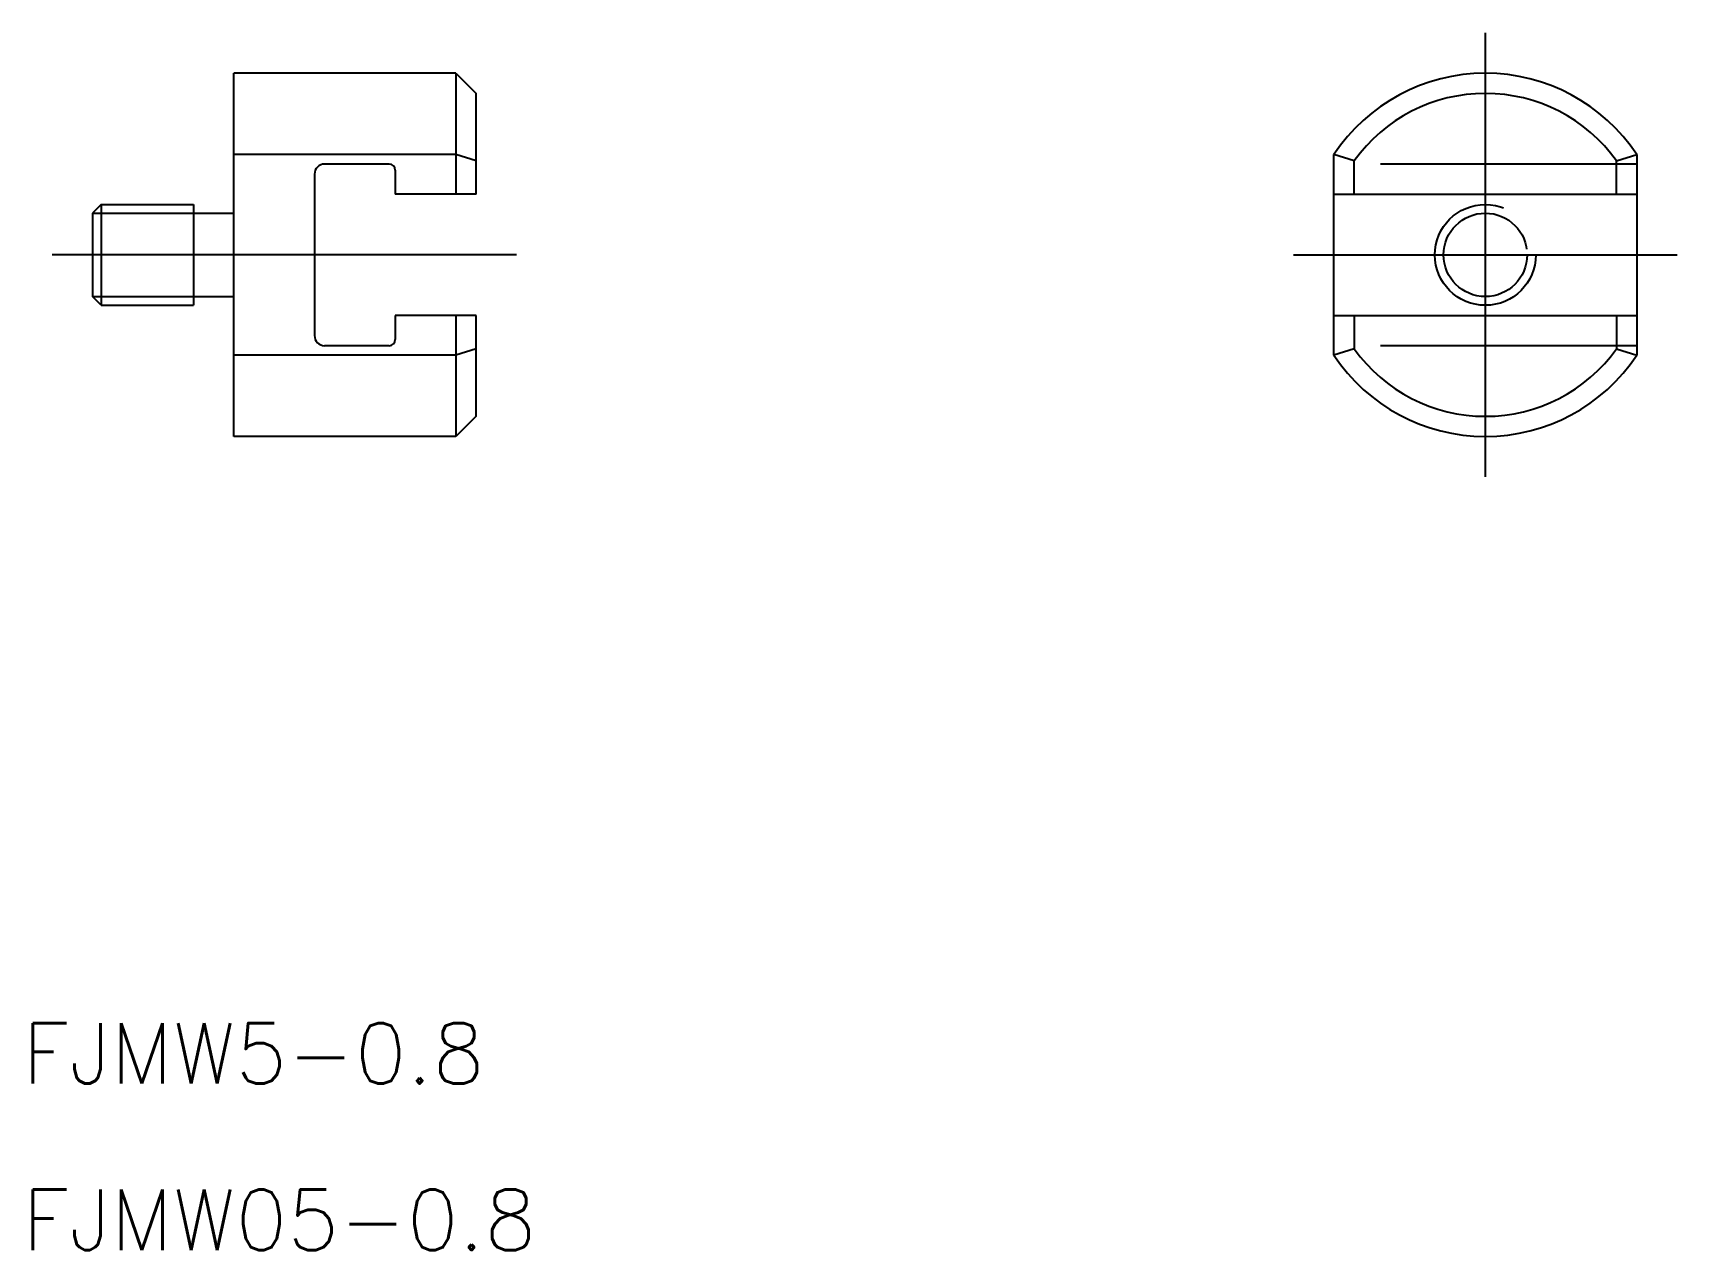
# Model space of a CAD drawing. Extents: x -72 to 9.5, y -49.3 to 11.
import ezdxf

# ---------------------------------------------------------------- set-up
doc = ezdxf.new("R2010")
doc.units = 0
doc.linetypes.add('CENTER', pattern=[50.8, 31.75, -6.35, 6.35, -6.35])
doc.linetypes.add('DASHED', pattern=[19.05, 12.7, -6.35])
doc.layers.get('0').update_dxf_attribs({"linetype": 'CONTINUOUS'})
doc.layers.add('CENTER', color=1, linetype='CENTER')
doc.styles.get("Standard").update_dxf_attribs({"font": 'txt.shx', "height": 3, "bigfont": 'bigfont.shx'})

# ---------------------------------------------------------------- blocks, each defined once
blk = doc.blocks.new('*U2')
at = {"color": 7, "linetype": 'CONTINUOUS'}
blk.add_text('FJMW5-0.8', height=3, dxfattribs=at).set_placement((-72.466, -41.069))
blk = doc.blocks.new('*U3')
at = {"color": 7, "linetype": 'CONTINUOUS'}
blk.add_text('FJMW05-0.8', height=3, dxfattribs=at).set_placement((-72.466, -49.319))

msp = doc.modelspace()

# ---------------------------------------------------------------- linework, layer by layer
at = {"color": 7, "linetype": 'CONTINUOUS'}
for p, q in [((-51, 9), (-62, 9)), ((-62, -9), (-62, 9)), ((-51, 9), (-51, 3)), ((-51, 9), (-50, 8)), ((-50, 3), (-50, 8)), ((-51, 4.975), (-62, 4.975)), ((-50, 4.664), (-51, 4.975)), ((-7.5, -4.975), (-7.5, 4.975)), ((-6.5, 4.664), (-7.5, 4.975)), ((6.5, 4.664), (7.5, 4.975)), ((7.5, 4.975), (7.5, -4.975)), ((-54.3, 4.5), (-57.5, 4.5)), ((-54, 4.2), (-54, 3)), ((-6.5, 3), (-6.5, 4.664)), ((6.5, 3), (6.5, 4.664)), ((-58, 4), (-58, -4)), ((-68.567, 2.5), (-69, 2.067)), ((-68.567, 2.5), (-68.567, -2.5)), ((-68.567, 2.5), (-64, 2.5)), ((-64, 2.5), (-64, -2.5)), ((-50, 3), (-54, 3)), ((-7.5, 3), (7.5, 3)), ((-69, 2.067), (-69, -2.067)), ((-64, 2.067), (-62, 2.067)), ((-68.567, -2.5), (-69, -2.067)), ((-64, -2.067), (-62, -2.067)), ((-68.567, -2.5), (-64, -2.5)), ((-50, -3), (-54, -3)), ((-54, -3), (-54, -4.2)), ((-51, -3), (-51, -9)), ((-50, -8), (-50, -3)), ((-7.5, -3), (7.5, -3)), ((-6.5, -3), (-6.5, -4.664)), ((6.5, -3), (6.5, -4.664)), ((-54.3, -4.5), (-57.5, -4.5)), ((-50, -4.664), (-51, -4.975)), ((-6.5, -4.664), (-7.5, -4.975)), ((6.5, -4.664), (7.5, -4.975)), ((-51, -4.975), (-62, -4.975)), ((-50, -8), (-51, -9)), ((-51, -9), (-62, -9))]:
    msp.add_line(p, q, dxfattribs=at)
at = {"color": 3, "linetype": 'DASHED'}
for p, q in [((7.5, 4.5), (-7.5, 4.5)), ((7.5, -4.5), (-7.5, -4.5))]:
    msp.add_line(p, q, dxfattribs=at)
at = {"color": 3, "linetype": 'CONTINUOUS'}
for p, q in [((-69, 2.067), (-64, 2.067)), ((-69, -2.067), (-64, -2.067))]:
    msp.add_line(p, q, dxfattribs=at)
at = {"color": 3, "linetype": 'DASHED'}
for radius in [2.5, 2.067]:
    msp.add_circle((0, 0), radius, dxfattribs=at)
at = {"color": 7, "linetype": 'CONTINUOUS'}
for centre, radius, start, end in [((0, 0), 9, 33.55731, 146.44269), ((0, 0), 8, 35.65909, 144.34091), ((-57.5, 4), 0.5, 90, 180), ((-54.3, 4.2), 0.3, 0, 90), ((-57.5, -4), 0.5, 180, 270), ((-54.3, -4.2), 0.3, 270, 0), ((0, 0), 8, 215.65909, 324.34091), ((0, 0), 9, 213.55731, 326.44269)]:
    msp.add_arc(centre, radius, start, end, dxfattribs=at)
at = {"layer": 'CENTER', "color": 1, "linetype": 'CENTER'}
for p, q in [((0, -11), (0, 11)), ((-48, 0), (-71, 0)), ((-9.5, 0), (9.5, 0))]:
    msp.add_line(p, q, dxfattribs=at)

# ---------------------------------------------------------------- block references
at = {"color": 7, "linetype": 'CONTINUOUS'}
for name in ['*U2', '*U3']:
    msp.add_blockref(name, (0, 0), dxfattribs=at)

doc.saveas('drawing.dxf')
